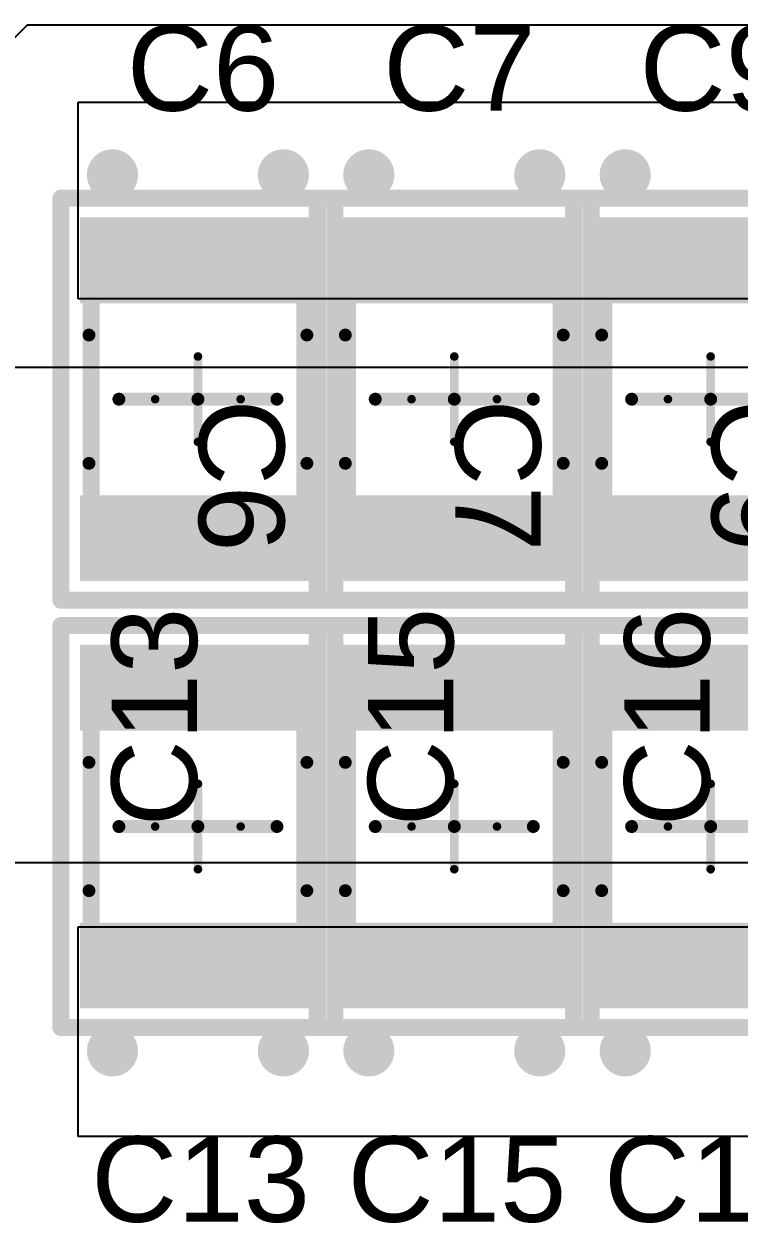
# Model space of a CAD drawing. Header units: inches. Extents: x -1.5 to 75.1, y -0.1 to 70.1.
# Drawn here: x 47.96 to 56.33, y 6.99 to 21.02 of the extents above; entities that cross this region are included whole.
import ezdxf

# ---------------------------------------------------------------- set-up
doc = ezdxf.new("R2010")
doc.units = ezdxf.units.IN
for name, color, linetype in [('Bottom Layer', 5, 'Continuous'), ('Mechanical 13', 56, 'Continuous'), ('Mechanical 15', 56, 'Continuous'), ('Mechanical 16', 56, 'Continuous'), ('Mechanical 5', 56, 'Continuous'), ('Top Layer', 1, 'Continuous'), ('Top Overlay', 2, 'Continuous'), ('Top Paste', 8, 'Continuous'), ('Top Solder', 216, 'Continuous'), ('Via Holes', 16, 'Continuous')]:
    doc.layers.add(name, color=color, linetype=linetype)
doc.styles.add('Arial', font='', dxfattribs={"height": 0.2})
doc.styles.get('Arial').set_extended_font_data('Arial')

# ---------------------------------------------------------------- blocks, each defined once
blk = doc.blocks.new('1210C_177')
at = {"layer": 'Top Layer'}
for points in [[(-2.102, 1.353), (-1.148, 1.353), (-1.148, -1.353), (-2.102, -1.353)], [(1.148, 1.353), (2.102, 1.353), (2.102, -1.353), (1.148, -1.353)]]:
    blk.add_hatch(color=1, dxfattribs=at).paths.add_polyline_path(points)
at = {"layer": 'Top Paste'}
for points in [[(-2.102, 1.353), (-1.148, 1.353), (-1.148, -1.353), (-2.102, -1.353)], [(1.148, 1.353), (2.102, 1.353), (2.102, -1.353), (1.148, -1.353)]]:
    blk.add_hatch(color=8, dxfattribs=at).paths.add_polyline_path(points)
at = {"layer": 'Top Solder'}
for points in [[(-2.127, 1.378), (-1.123, 1.378), (-1.123, -1.378), (-2.127, -1.378)], [(1.123, 1.378), (2.127, 1.378), (2.127, -1.378), (1.123, -1.378)]]:
    blk.add_hatch(color=216, dxfattribs=at).paths.add_polyline_path(points)
at = {"layer": 'Mechanical 13'}
for points in [[(-1.6, 1.25, 0.2, 0.2, 0), (-1.6, -1.25, 0.2, 0.2, 0)], [(-1.6, 1.25, 0.2, 0.2, 0), (1.6, 1.25, 0.2, 0.2, 0)], [(1.6, 1.25, 0.2, 0.2, 0), (1.6, -1.25, 0.2, 0.2, 0)], [(-1.6, -1.25, 0.2, 0.2, 0), (1.6, -1.25, 0.2, 0.2, 0)]]:
    blk.add_lwpolyline(points, format="xyseb", dxfattribs=at)
for points in [[(-1.65, 1.25, 0.1, 0.1, 1), (-1.55, 1.25, 0.1, 0.1, 1)], [(-1.65, 1.25, 0.1, 0.1, 1), (-1.55, 1.25, 0.1, 0.1, 1)], [(1.55, 1.25, 0.1, 0.1, 1), (1.65, 1.25, 0.1, 0.1, 1)], [(1.55, 1.25, 0.1, 0.1, 1), (1.65, 1.25, 0.1, 0.1, 1)], [(-1.65, -1.25, 0.1, 0.1, 1), (-1.55, -1.25, 0.1, 0.1, 1)], [(-1.65, -1.25, 0.1, 0.1, 1), (-1.55, -1.25, 0.1, 0.1, 1)], [(1.55, -1.25, 0.1, 0.1, 1), (1.65, -1.25, 0.1, 0.1, 1)], [(1.55, -1.25, 0.1, 0.1, 1), (1.65, -1.25, 0.1, 0.1, 1)]]:
    blk.add_lwpolyline(points, format="xyseb", close=True, dxfattribs=at)
at = {"layer": 'Mechanical 15'}
for points in [[(-2.352, 1.603, 0.2, 0.2, 0), (-2.352, -1.603, 0.2, 0.2, 0)], [(-2.352, 1.603, 0.2, 0.2, 0), (2.352, 1.603, 0.2, 0.2, 0)], [(2.352, 1.603, 0.2, 0.2, 0), (2.352, -1.603, 0.2, 0.2, 0)], [(-2.352, -1.603, 0.2, 0.2, 0), (2.352, -1.603, 0.2, 0.2, 0)]]:
    blk.add_lwpolyline(points, format="xyseb", dxfattribs=at)
for points in [[(-2.402, 1.603, 0.1, 0.1, 1), (-2.302, 1.603, 0.1, 0.1, 1)], [(-2.402, 1.603, 0.1, 0.1, 1), (-2.302, 1.603, 0.1, 0.1, 1)], [(2.302, 1.603, 0.1, 0.1, 1), (2.402, 1.603, 0.1, 0.1, 1)], [(2.302, 1.603, 0.1, 0.1, 1), (2.402, 1.603, 0.1, 0.1, 1)], [(-2.402, -1.603, 0.1, 0.1, 1), (-2.302, -1.603, 0.1, 0.1, 1)], [(-2.402, -1.603, 0.1, 0.1, 1), (-2.302, -1.603, 0.1, 0.1, 1)], [(2.302, -1.603, 0.1, 0.1, 1), (2.402, -1.603, 0.1, 0.1, 1)], [(2.302, -1.603, 0.1, 0.1, 1), (2.402, -1.603, 0.1, 0.1, 1)]]:
    blk.add_lwpolyline(points, format="xyseb", close=True, dxfattribs=at)
at = {"layer": 'Mechanical 16'}
for points in [[(0, 0.5, 0.1, 0.1, 0), (0, -0.5, 0.1, 0.1, 0)], [(-0.5, 0, 0.1, 0.1, 0), (0.5, 0, 0.1, 0.1, 0)]]:
    blk.add_lwpolyline(points, format="xyseb", dxfattribs=at)
for points in [[(-0.025, 0.5, 0.05, 0.05, 1), (0.025, 0.5, 0.05, 0.05, 1)], [(-0.525, 0, 0.05, 0.05, 1), (-0.475, 0, 0.05, 0.05, 1)], [(0.475, 0, 0.05, 0.05, 1), (0.525, 0, 0.05, 0.05, 1)], [(-0.025, -0.5, 0.05, 0.05, 1), (0.025, -0.5, 0.05, 0.05, 1)]]:
    blk.add_lwpolyline(points, format="xyseb", close=True, dxfattribs=at)
at = {"layer": 'Mechanical 5'}
for points in [[(-2.352, 1.603, 0.2, 0.2, 0), (-2.352, -1.603, 0.2, 0.2, 0)], [(-2.352, 1.603, 0.2, 0.2, 0), (2.352, 1.603, 0.2, 0.2, 0)], [(2.352, 1.603, 0.2, 0.2, 0), (2.352, -1.603, 0.2, 0.2, 0)], [(-2.352, -1.603, 0.2, 0.2, 0), (2.352, -1.603, 0.2, 0.2, 0)]]:
    blk.add_lwpolyline(points, format="xyseb", dxfattribs=at)
for points in [[(-2.402, 1.603, 0.1, 0.1, 1), (-2.302, 1.603, 0.1, 0.1, 1)], [(-2.402, 1.603, 0.1, 0.1, 1), (-2.302, 1.603, 0.1, 0.1, 1)], [(2.302, 1.603, 0.1, 0.1, 1), (2.402, 1.603, 0.1, 0.1, 1)], [(2.302, 1.603, 0.1, 0.1, 1), (2.402, 1.603, 0.1, 0.1, 1)], [(-2.402, -1.603, 0.1, 0.1, 1), (-2.302, -1.603, 0.1, 0.1, 1)], [(-2.402, -1.603, 0.1, 0.1, 1), (-2.302, -1.603, 0.1, 0.1, 1)], [(2.302, -1.603, 0.1, 0.1, 1), (2.402, -1.603, 0.1, 0.1, 1)], [(2.302, -1.603, 0.1, 0.1, 1), (2.402, -1.603, 0.1, 0.1, 1)]]:
    blk.add_lwpolyline(points, format="xyseb", close=True, dxfattribs=at)
at = {"layer": 'Top Overlay'}
for points in [[(-0.75, 1.275, 0.15, 0.15, 0), (0.75, 1.275, 0.15, 0.15, 0)], [(0, 0.925, 0.15, 0.15, 0), (0, 0, 0.15, 0.15, 0)], [(0, 0, 0.15, 0.15, 0), (0, -0.925, 0.15, 0.15, 0)], [(-0.75, -1.275, 0.15, 0.15, 0), (0.75, -1.275, 0.15, 0.15, 0)]]:
    blk.add_lwpolyline(points, format="xyseb", dxfattribs=at)
for points in [[(-0.788, 1.275, 0.075, 0.075, 1), (-0.713, 1.275, 0.075, 0.075, 1)], [(0.713, 1.275, 0.075, 0.075, 1), (0.788, 1.275, 0.075, 0.075, 1)], [(-0.038, 0.925, 0.075, 0.075, 1), (0.038, 0.925, 0.075, 0.075, 1)], [(-0.038, 0, 0.075, 0.075, 1), (0.038, 0, 0.075, 0.075, 1)], [(-0.038, 0, 0.075, 0.075, 1), (0.038, 0, 0.075, 0.075, 1)], [(-0.038, -0.925, 0.075, 0.075, 1), (0.038, -0.925, 0.075, 0.075, 1)], [(-0.788, -1.275, 0.075, 0.075, 1), (-0.713, -1.275, 0.075, 0.075, 1)], [(0.713, -1.275, 0.075, 0.075, 1), (0.788, -1.275, 0.075, 0.075, 1)]]:
    blk.add_lwpolyline(points, format="xyseb", close=True, dxfattribs=at)
at = {"layer": 'Mechanical 5', "style": 'Arial'}
blk.add_text('C16', height=1, dxfattribs=at).set_placement((0, 0.011))
blk = doc.blocks.new('1210C_178')
at = {"layer": 'Top Layer'}
for points in [[(-2.102, 1.353), (-1.148, 1.353), (-1.148, -1.353), (-2.102, -1.353)], [(1.148, 1.353), (2.102, 1.353), (2.102, -1.353), (1.148, -1.353)]]:
    blk.add_hatch(color=1, dxfattribs=at).paths.add_polyline_path(points)
at = {"layer": 'Top Paste'}
for points in [[(-2.102, 1.353), (-1.148, 1.353), (-1.148, -1.353), (-2.102, -1.353)], [(1.148, 1.353), (2.102, 1.353), (2.102, -1.353), (1.148, -1.353)]]:
    blk.add_hatch(color=8, dxfattribs=at).paths.add_polyline_path(points)
at = {"layer": 'Top Solder'}
for points in [[(-2.127, 1.378), (-1.123, 1.378), (-1.123, -1.378), (-2.127, -1.378)], [(1.123, 1.378), (2.127, 1.378), (2.127, -1.378), (1.123, -1.378)]]:
    blk.add_hatch(color=216, dxfattribs=at).paths.add_polyline_path(points)
at = {"layer": 'Mechanical 13'}
for points in [[(-1.6, 1.25, 0.2, 0.2, 0), (-1.6, -1.25, 0.2, 0.2, 0)], [(-1.6, 1.25, 0.2, 0.2, 0), (1.6, 1.25, 0.2, 0.2, 0)], [(1.6, 1.25, 0.2, 0.2, 0), (1.6, -1.25, 0.2, 0.2, 0)], [(-1.6, -1.25, 0.2, 0.2, 0), (1.6, -1.25, 0.2, 0.2, 0)]]:
    blk.add_lwpolyline(points, format="xyseb", dxfattribs=at)
for points in [[(-1.65, 1.25, 0.1, 0.1, 1), (-1.55, 1.25, 0.1, 0.1, 1)], [(-1.65, 1.25, 0.1, 0.1, 1), (-1.55, 1.25, 0.1, 0.1, 1)], [(1.55, 1.25, 0.1, 0.1, 1), (1.65, 1.25, 0.1, 0.1, 1)], [(1.55, 1.25, 0.1, 0.1, 1), (1.65, 1.25, 0.1, 0.1, 1)], [(-1.65, -1.25, 0.1, 0.1, 1), (-1.55, -1.25, 0.1, 0.1, 1)], [(-1.65, -1.25, 0.1, 0.1, 1), (-1.55, -1.25, 0.1, 0.1, 1)], [(1.55, -1.25, 0.1, 0.1, 1), (1.65, -1.25, 0.1, 0.1, 1)], [(1.55, -1.25, 0.1, 0.1, 1), (1.65, -1.25, 0.1, 0.1, 1)]]:
    blk.add_lwpolyline(points, format="xyseb", close=True, dxfattribs=at)
at = {"layer": 'Mechanical 15'}
for points in [[(-2.352, 1.603, 0.2, 0.2, 0), (-2.352, -1.603, 0.2, 0.2, 0)], [(-2.352, 1.603, 0.2, 0.2, 0), (2.352, 1.603, 0.2, 0.2, 0)], [(2.352, 1.603, 0.2, 0.2, 0), (2.352, -1.603, 0.2, 0.2, 0)], [(-2.352, -1.603, 0.2, 0.2, 0), (2.352, -1.603, 0.2, 0.2, 0)]]:
    blk.add_lwpolyline(points, format="xyseb", dxfattribs=at)
for points in [[(-2.402, 1.603, 0.1, 0.1, 1), (-2.302, 1.603, 0.1, 0.1, 1)], [(-2.402, 1.603, 0.1, 0.1, 1), (-2.302, 1.603, 0.1, 0.1, 1)], [(2.302, 1.603, 0.1, 0.1, 1), (2.402, 1.603, 0.1, 0.1, 1)], [(2.302, 1.603, 0.1, 0.1, 1), (2.402, 1.603, 0.1, 0.1, 1)], [(-2.402, -1.603, 0.1, 0.1, 1), (-2.302, -1.603, 0.1, 0.1, 1)], [(-2.402, -1.603, 0.1, 0.1, 1), (-2.302, -1.603, 0.1, 0.1, 1)], [(2.302, -1.603, 0.1, 0.1, 1), (2.402, -1.603, 0.1, 0.1, 1)], [(2.302, -1.603, 0.1, 0.1, 1), (2.402, -1.603, 0.1, 0.1, 1)]]:
    blk.add_lwpolyline(points, format="xyseb", close=True, dxfattribs=at)
at = {"layer": 'Mechanical 16'}
for points in [[(0, 0.5, 0.1, 0.1, 0), (0, -0.5, 0.1, 0.1, 0)], [(-0.5, 0, 0.1, 0.1, 0), (0.5, 0, 0.1, 0.1, 0)]]:
    blk.add_lwpolyline(points, format="xyseb", dxfattribs=at)
for points in [[(-0.025, 0.5, 0.05, 0.05, 1), (0.025, 0.5, 0.05, 0.05, 1)], [(-0.525, 0, 0.05, 0.05, 1), (-0.475, 0, 0.05, 0.05, 1)], [(0.475, 0, 0.05, 0.05, 1), (0.525, 0, 0.05, 0.05, 1)], [(-0.025, -0.5, 0.05, 0.05, 1), (0.025, -0.5, 0.05, 0.05, 1)]]:
    blk.add_lwpolyline(points, format="xyseb", close=True, dxfattribs=at)
at = {"layer": 'Mechanical 5'}
for points in [[(-2.352, 1.603, 0.2, 0.2, 0), (-2.352, -1.603, 0.2, 0.2, 0)], [(-2.352, 1.603, 0.2, 0.2, 0), (2.352, 1.603, 0.2, 0.2, 0)], [(2.352, 1.603, 0.2, 0.2, 0), (2.352, -1.603, 0.2, 0.2, 0)], [(-2.352, -1.603, 0.2, 0.2, 0), (2.352, -1.603, 0.2, 0.2, 0)]]:
    blk.add_lwpolyline(points, format="xyseb", dxfattribs=at)
for points in [[(-2.402, 1.603, 0.1, 0.1, 1), (-2.302, 1.603, 0.1, 0.1, 1)], [(-2.402, 1.603, 0.1, 0.1, 1), (-2.302, 1.603, 0.1, 0.1, 1)], [(2.302, 1.603, 0.1, 0.1, 1), (2.402, 1.603, 0.1, 0.1, 1)], [(2.302, 1.603, 0.1, 0.1, 1), (2.402, 1.603, 0.1, 0.1, 1)], [(-2.402, -1.603, 0.1, 0.1, 1), (-2.302, -1.603, 0.1, 0.1, 1)], [(-2.402, -1.603, 0.1, 0.1, 1), (-2.302, -1.603, 0.1, 0.1, 1)], [(2.302, -1.603, 0.1, 0.1, 1), (2.402, -1.603, 0.1, 0.1, 1)], [(2.302, -1.603, 0.1, 0.1, 1), (2.402, -1.603, 0.1, 0.1, 1)]]:
    blk.add_lwpolyline(points, format="xyseb", close=True, dxfattribs=at)
at = {"layer": 'Top Overlay'}
for points in [[(-0.75, 1.275, 0.15, 0.15, 0), (0.75, 1.275, 0.15, 0.15, 0)], [(0, 0.925, 0.15, 0.15, 0), (0, 0, 0.15, 0.15, 0)], [(0, 0, 0.15, 0.15, 0), (0, -0.925, 0.15, 0.15, 0)], [(-0.75, -1.275, 0.15, 0.15, 0), (0.75, -1.275, 0.15, 0.15, 0)]]:
    blk.add_lwpolyline(points, format="xyseb", dxfattribs=at)
for points in [[(-0.788, 1.275, 0.075, 0.075, 1), (-0.713, 1.275, 0.075, 0.075, 1)], [(0.713, 1.275, 0.075, 0.075, 1), (0.788, 1.275, 0.075, 0.075, 1)], [(-0.038, 0.925, 0.075, 0.075, 1), (0.038, 0.925, 0.075, 0.075, 1)], [(-0.038, 0, 0.075, 0.075, 1), (0.038, 0, 0.075, 0.075, 1)], [(-0.038, 0, 0.075, 0.075, 1), (0.038, 0, 0.075, 0.075, 1)], [(-0.038, -0.925, 0.075, 0.075, 1), (0.038, -0.925, 0.075, 0.075, 1)], [(-0.788, -1.275, 0.075, 0.075, 1), (-0.713, -1.275, 0.075, 0.075, 1)], [(0.713, -1.275, 0.075, 0.075, 1), (0.788, -1.275, 0.075, 0.075, 1)]]:
    blk.add_lwpolyline(points, format="xyseb", close=True, dxfattribs=at)
at = {"layer": 'Mechanical 5', "style": 'Arial'}
blk.add_text('C15', height=1, dxfattribs=at).set_placement((0, 0.011))
blk = doc.blocks.new('1210C_180')
at = {"layer": 'Top Layer'}
for points in [[(-2.102, 1.353), (-1.148, 1.353), (-1.148, -1.353), (-2.102, -1.353)], [(1.148, 1.353), (2.102, 1.353), (2.102, -1.353), (1.148, -1.353)]]:
    blk.add_hatch(color=1, dxfattribs=at).paths.add_polyline_path(points)
at = {"layer": 'Top Paste'}
for points in [[(-2.102, 1.353), (-1.148, 1.353), (-1.148, -1.353), (-2.102, -1.353)], [(1.148, 1.353), (2.102, 1.353), (2.102, -1.353), (1.148, -1.353)]]:
    blk.add_hatch(color=8, dxfattribs=at).paths.add_polyline_path(points)
at = {"layer": 'Top Solder'}
for points in [[(-2.127, 1.378), (-1.123, 1.378), (-1.123, -1.378), (-2.127, -1.378)], [(1.123, 1.378), (2.127, 1.378), (2.127, -1.378), (1.123, -1.378)]]:
    blk.add_hatch(color=216, dxfattribs=at).paths.add_polyline_path(points)
at = {"layer": 'Mechanical 13'}
for points in [[(-1.6, 1.25, 0.2, 0.2, 0), (-1.6, -1.25, 0.2, 0.2, 0)], [(-1.6, 1.25, 0.2, 0.2, 0), (1.6, 1.25, 0.2, 0.2, 0)], [(1.6, 1.25, 0.2, 0.2, 0), (1.6, -1.25, 0.2, 0.2, 0)], [(-1.6, -1.25, 0.2, 0.2, 0), (1.6, -1.25, 0.2, 0.2, 0)]]:
    blk.add_lwpolyline(points, format="xyseb", dxfattribs=at)
for points in [[(-1.65, 1.25, 0.1, 0.1, 1), (-1.55, 1.25, 0.1, 0.1, 1)], [(-1.65, 1.25, 0.1, 0.1, 1), (-1.55, 1.25, 0.1, 0.1, 1)], [(1.55, 1.25, 0.1, 0.1, 1), (1.65, 1.25, 0.1, 0.1, 1)], [(1.55, 1.25, 0.1, 0.1, 1), (1.65, 1.25, 0.1, 0.1, 1)], [(-1.65, -1.25, 0.1, 0.1, 1), (-1.55, -1.25, 0.1, 0.1, 1)], [(-1.65, -1.25, 0.1, 0.1, 1), (-1.55, -1.25, 0.1, 0.1, 1)], [(1.55, -1.25, 0.1, 0.1, 1), (1.65, -1.25, 0.1, 0.1, 1)], [(1.55, -1.25, 0.1, 0.1, 1), (1.65, -1.25, 0.1, 0.1, 1)]]:
    blk.add_lwpolyline(points, format="xyseb", close=True, dxfattribs=at)
at = {"layer": 'Mechanical 15'}
for points in [[(-2.352, 1.603, 0.2, 0.2, 0), (-2.352, -1.603, 0.2, 0.2, 0)], [(-2.352, 1.603, 0.2, 0.2, 0), (2.352, 1.603, 0.2, 0.2, 0)], [(2.352, 1.603, 0.2, 0.2, 0), (2.352, -1.603, 0.2, 0.2, 0)], [(-2.352, -1.603, 0.2, 0.2, 0), (2.352, -1.603, 0.2, 0.2, 0)]]:
    blk.add_lwpolyline(points, format="xyseb", dxfattribs=at)
for points in [[(-2.402, 1.603, 0.1, 0.1, 1), (-2.302, 1.603, 0.1, 0.1, 1)], [(-2.402, 1.603, 0.1, 0.1, 1), (-2.302, 1.603, 0.1, 0.1, 1)], [(2.302, 1.603, 0.1, 0.1, 1), (2.402, 1.603, 0.1, 0.1, 1)], [(2.302, 1.603, 0.1, 0.1, 1), (2.402, 1.603, 0.1, 0.1, 1)], [(-2.402, -1.603, 0.1, 0.1, 1), (-2.302, -1.603, 0.1, 0.1, 1)], [(-2.402, -1.603, 0.1, 0.1, 1), (-2.302, -1.603, 0.1, 0.1, 1)], [(2.302, -1.603, 0.1, 0.1, 1), (2.402, -1.603, 0.1, 0.1, 1)], [(2.302, -1.603, 0.1, 0.1, 1), (2.402, -1.603, 0.1, 0.1, 1)]]:
    blk.add_lwpolyline(points, format="xyseb", close=True, dxfattribs=at)
at = {"layer": 'Mechanical 16'}
for points in [[(0, 0.5, 0.1, 0.1, 0), (0, -0.5, 0.1, 0.1, 0)], [(-0.5, 0, 0.1, 0.1, 0), (0.5, 0, 0.1, 0.1, 0)]]:
    blk.add_lwpolyline(points, format="xyseb", dxfattribs=at)
for points in [[(-0.025, 0.5, 0.05, 0.05, 1), (0.025, 0.5, 0.05, 0.05, 1)], [(-0.525, 0, 0.05, 0.05, 1), (-0.475, 0, 0.05, 0.05, 1)], [(0.475, 0, 0.05, 0.05, 1), (0.525, 0, 0.05, 0.05, 1)], [(-0.025, -0.5, 0.05, 0.05, 1), (0.025, -0.5, 0.05, 0.05, 1)]]:
    blk.add_lwpolyline(points, format="xyseb", close=True, dxfattribs=at)
at = {"layer": 'Mechanical 5'}
for points in [[(-2.352, 1.603, 0.2, 0.2, 0), (-2.352, -1.603, 0.2, 0.2, 0)], [(-2.352, 1.603, 0.2, 0.2, 0), (2.352, 1.603, 0.2, 0.2, 0)], [(2.352, 1.603, 0.2, 0.2, 0), (2.352, -1.603, 0.2, 0.2, 0)], [(-2.352, -1.603, 0.2, 0.2, 0), (2.352, -1.603, 0.2, 0.2, 0)]]:
    blk.add_lwpolyline(points, format="xyseb", dxfattribs=at)
for points in [[(-2.402, 1.603, 0.1, 0.1, 1), (-2.302, 1.603, 0.1, 0.1, 1)], [(-2.402, 1.603, 0.1, 0.1, 1), (-2.302, 1.603, 0.1, 0.1, 1)], [(2.302, 1.603, 0.1, 0.1, 1), (2.402, 1.603, 0.1, 0.1, 1)], [(2.302, 1.603, 0.1, 0.1, 1), (2.402, 1.603, 0.1, 0.1, 1)], [(-2.402, -1.603, 0.1, 0.1, 1), (-2.302, -1.603, 0.1, 0.1, 1)], [(-2.402, -1.603, 0.1, 0.1, 1), (-2.302, -1.603, 0.1, 0.1, 1)], [(2.302, -1.603, 0.1, 0.1, 1), (2.402, -1.603, 0.1, 0.1, 1)], [(2.302, -1.603, 0.1, 0.1, 1), (2.402, -1.603, 0.1, 0.1, 1)]]:
    blk.add_lwpolyline(points, format="xyseb", close=True, dxfattribs=at)
at = {"layer": 'Top Overlay'}
for points in [[(-0.75, 1.275, 0.15, 0.15, 0), (0.75, 1.275, 0.15, 0.15, 0)], [(0, 0.925, 0.15, 0.15, 0), (0, 0, 0.15, 0.15, 0)], [(0, 0, 0.15, 0.15, 0), (0, -0.925, 0.15, 0.15, 0)], [(-0.75, -1.275, 0.15, 0.15, 0), (0.75, -1.275, 0.15, 0.15, 0)]]:
    blk.add_lwpolyline(points, format="xyseb", dxfattribs=at)
for points in [[(-0.788, 1.275, 0.075, 0.075, 1), (-0.713, 1.275, 0.075, 0.075, 1)], [(0.713, 1.275, 0.075, 0.075, 1), (0.788, 1.275, 0.075, 0.075, 1)], [(-0.038, 0.925, 0.075, 0.075, 1), (0.038, 0.925, 0.075, 0.075, 1)], [(-0.038, 0, 0.075, 0.075, 1), (0.038, 0, 0.075, 0.075, 1)], [(-0.038, 0, 0.075, 0.075, 1), (0.038, 0, 0.075, 0.075, 1)], [(-0.038, -0.925, 0.075, 0.075, 1), (0.038, -0.925, 0.075, 0.075, 1)], [(-0.788, -1.275, 0.075, 0.075, 1), (-0.713, -1.275, 0.075, 0.075, 1)], [(0.713, -1.275, 0.075, 0.075, 1), (0.788, -1.275, 0.075, 0.075, 1)]]:
    blk.add_lwpolyline(points, format="xyseb", close=True, dxfattribs=at)
at = {"layer": 'Mechanical 5', "style": 'Arial'}
blk.add_text('C13', height=1, dxfattribs=at).set_placement((0, 0.011))
blk = doc.blocks.new('1210C_184')
at = {"layer": 'Top Layer'}
for points in [[(-2.102, 1.353), (-1.148, 1.353), (-1.148, -1.353), (-2.102, -1.353)], [(1.148, 1.353), (2.102, 1.353), (2.102, -1.353), (1.148, -1.353)]]:
    blk.add_hatch(color=1, dxfattribs=at).paths.add_polyline_path(points)
at = {"layer": 'Top Paste'}
for points in [[(-2.102, 1.353), (-1.148, 1.353), (-1.148, -1.353), (-2.102, -1.353)], [(1.148, 1.353), (2.102, 1.353), (2.102, -1.353), (1.148, -1.353)]]:
    blk.add_hatch(color=8, dxfattribs=at).paths.add_polyline_path(points)
at = {"layer": 'Top Solder'}
for points in [[(-2.127, 1.378), (-1.123, 1.378), (-1.123, -1.378), (-2.127, -1.378)], [(1.123, 1.378), (2.127, 1.378), (2.127, -1.378), (1.123, -1.378)]]:
    blk.add_hatch(color=216, dxfattribs=at).paths.add_polyline_path(points)
at = {"layer": 'Mechanical 13'}
for points in [[(-1.6, -1.25, 0.2, 0.2, 0), (-1.6, 1.25, 0.2, 0.2, 0)], [(1.6, 1.25, 0.2, 0.2, 0), (-1.6, 1.25, 0.2, 0.2, 0)], [(1.6, -1.25, 0.2, 0.2, 0), (1.6, 1.25, 0.2, 0.2, 0)], [(1.6, -1.25, 0.2, 0.2, 0), (-1.6, -1.25, 0.2, 0.2, 0)]]:
    blk.add_lwpolyline(points, format="xyseb", dxfattribs=at)
for points in [[(-1.65, 1.25, 0.1, 0.1, 1), (-1.55, 1.25, 0.1, 0.1, 1)], [(-1.65, 1.25, 0.1, 0.1, 1), (-1.55, 1.25, 0.1, 0.1, 1)], [(1.55, 1.25, 0.1, 0.1, 1), (1.65, 1.25, 0.1, 0.1, 1)], [(1.55, 1.25, 0.1, 0.1, 1), (1.65, 1.25, 0.1, 0.1, 1)], [(-1.65, -1.25, 0.1, 0.1, 1), (-1.55, -1.25, 0.1, 0.1, 1)], [(-1.65, -1.25, 0.1, 0.1, 1), (-1.55, -1.25, 0.1, 0.1, 1)], [(1.55, -1.25, 0.1, 0.1, 1), (1.65, -1.25, 0.1, 0.1, 1)], [(1.55, -1.25, 0.1, 0.1, 1), (1.65, -1.25, 0.1, 0.1, 1)]]:
    blk.add_lwpolyline(points, format="xyseb", close=True, dxfattribs=at)
at = {"layer": 'Mechanical 15'}
for points in [[(-2.352, -1.603, 0.2, 0.2, 0), (-2.352, 1.603, 0.2, 0.2, 0)], [(2.352, 1.603, 0.2, 0.2, 0), (-2.352, 1.603, 0.2, 0.2, 0)], [(2.352, -1.603, 0.2, 0.2, 0), (2.352, 1.603, 0.2, 0.2, 0)], [(2.352, -1.603, 0.2, 0.2, 0), (-2.352, -1.603, 0.2, 0.2, 0)]]:
    blk.add_lwpolyline(points, format="xyseb", dxfattribs=at)
for points in [[(-2.402, 1.603, 0.1, 0.1, 1), (-2.302, 1.603, 0.1, 0.1, 1)], [(-2.402, 1.603, 0.1, 0.1, 1), (-2.302, 1.603, 0.1, 0.1, 1)], [(2.302, 1.603, 0.1, 0.1, 1), (2.402, 1.603, 0.1, 0.1, 1)], [(2.302, 1.603, 0.1, 0.1, 1), (2.402, 1.603, 0.1, 0.1, 1)], [(-2.402, -1.603, 0.1, 0.1, 1), (-2.302, -1.603, 0.1, 0.1, 1)], [(-2.402, -1.603, 0.1, 0.1, 1), (-2.302, -1.603, 0.1, 0.1, 1)], [(2.302, -1.603, 0.1, 0.1, 1), (2.402, -1.603, 0.1, 0.1, 1)], [(2.302, -1.603, 0.1, 0.1, 1), (2.402, -1.603, 0.1, 0.1, 1)]]:
    blk.add_lwpolyline(points, format="xyseb", close=True, dxfattribs=at)
at = {"layer": 'Mechanical 16'}
for points in [[(0, -0.5, 0.1, 0.1, 0), (0, 0.5, 0.1, 0.1, 0)], [(0.5, 0, 0.1, 0.1, 0), (-0.5, 0, 0.1, 0.1, 0)]]:
    blk.add_lwpolyline(points, format="xyseb", dxfattribs=at)
for points in [[(-0.025, 0.5, 0.05, 0.05, 1), (0.025, 0.5, 0.05, 0.05, 1)], [(-0.525, 0, 0.05, 0.05, 1), (-0.475, 0, 0.05, 0.05, 1)], [(0.475, 0, 0.05, 0.05, 1), (0.525, 0, 0.05, 0.05, 1)], [(-0.025, -0.5, 0.05, 0.05, 1), (0.025, -0.5, 0.05, 0.05, 1)]]:
    blk.add_lwpolyline(points, format="xyseb", close=True, dxfattribs=at)
at = {"layer": 'Mechanical 5'}
for points in [[(-2.352, -1.603, 0.2, 0.2, 0), (-2.352, 1.603, 0.2, 0.2, 0)], [(2.352, 1.603, 0.2, 0.2, 0), (-2.352, 1.603, 0.2, 0.2, 0)], [(2.352, -1.603, 0.2, 0.2, 0), (2.352, 1.603, 0.2, 0.2, 0)], [(2.352, -1.603, 0.2, 0.2, 0), (-2.352, -1.603, 0.2, 0.2, 0)]]:
    blk.add_lwpolyline(points, format="xyseb", dxfattribs=at)
for points in [[(-2.402, 1.603, 0.1, 0.1, 1), (-2.302, 1.603, 0.1, 0.1, 1)], [(-2.402, 1.603, 0.1, 0.1, 1), (-2.302, 1.603, 0.1, 0.1, 1)], [(2.302, 1.603, 0.1, 0.1, 1), (2.402, 1.603, 0.1, 0.1, 1)], [(2.302, 1.603, 0.1, 0.1, 1), (2.402, 1.603, 0.1, 0.1, 1)], [(-2.402, -1.603, 0.1, 0.1, 1), (-2.302, -1.603, 0.1, 0.1, 1)], [(-2.402, -1.603, 0.1, 0.1, 1), (-2.302, -1.603, 0.1, 0.1, 1)], [(2.302, -1.603, 0.1, 0.1, 1), (2.402, -1.603, 0.1, 0.1, 1)], [(2.302, -1.603, 0.1, 0.1, 1), (2.402, -1.603, 0.1, 0.1, 1)]]:
    blk.add_lwpolyline(points, format="xyseb", close=True, dxfattribs=at)
at = {"layer": 'Top Overlay'}
for points in [[(0.75, 1.275, 0.15, 0.15, 0), (-0.75, 1.275, 0.15, 0.15, 0)], [(0, 0, 0.15, 0.15, 0), (0, 0.925, 0.15, 0.15, 0)], [(0, -0.925, 0.15, 0.15, 0), (0, 0, 0.15, 0.15, 0)], [(0.75, -1.275, 0.15, 0.15, 0), (-0.75, -1.275, 0.15, 0.15, 0)]]:
    blk.add_lwpolyline(points, format="xyseb", dxfattribs=at)
for points in [[(-0.788, 1.275, 0.075, 0.075, 1), (-0.713, 1.275, 0.075, 0.075, 1)], [(0.713, 1.275, 0.075, 0.075, 1), (0.788, 1.275, 0.075, 0.075, 1)], [(-0.038, 0.925, 0.075, 0.075, 1), (0.038, 0.925, 0.075, 0.075, 1)], [(-0.038, 0, 0.075, 0.075, 1), (0.038, 0, 0.075, 0.075, 1)], [(-0.038, 0, 0.075, 0.075, 1), (0.038, 0, 0.075, 0.075, 1)], [(-0.038, -0.925, 0.075, 0.075, 1), (0.038, -0.925, 0.075, 0.075, 1)], [(-0.788, -1.275, 0.075, 0.075, 1), (-0.713, -1.275, 0.075, 0.075, 1)], [(0.713, -1.275, 0.075, 0.075, 1), (0.788, -1.275, 0.075, 0.075, 1)]]:
    blk.add_lwpolyline(points, format="xyseb", close=True, dxfattribs=at)
at = {"layer": 'Mechanical 5', "style": 'Arial'}
blk.add_text('C9', height=1, dxfattribs=at).set_placement((0, 0.011))
blk = doc.blocks.new('1210C_186')
at = {"layer": 'Top Layer'}
for points in [[(-2.102, 1.353), (-1.148, 1.353), (-1.148, -1.353), (-2.102, -1.353)], [(1.148, 1.353), (2.102, 1.353), (2.102, -1.353), (1.148, -1.353)]]:
    blk.add_hatch(color=1, dxfattribs=at).paths.add_polyline_path(points)
at = {"layer": 'Top Paste'}
for points in [[(-2.102, 1.353), (-1.148, 1.353), (-1.148, -1.353), (-2.102, -1.353)], [(1.148, 1.353), (2.102, 1.353), (2.102, -1.353), (1.148, -1.353)]]:
    blk.add_hatch(color=8, dxfattribs=at).paths.add_polyline_path(points)
at = {"layer": 'Top Solder'}
for points in [[(-2.127, 1.378), (-1.123, 1.378), (-1.123, -1.378), (-2.127, -1.378)], [(1.123, 1.378), (2.127, 1.378), (2.127, -1.378), (1.123, -1.378)]]:
    blk.add_hatch(color=216, dxfattribs=at).paths.add_polyline_path(points)
at = {"layer": 'Mechanical 13'}
for points in [[(-1.6, -1.25, 0.2, 0.2, 0), (-1.6, 1.25, 0.2, 0.2, 0)], [(1.6, 1.25, 0.2, 0.2, 0), (-1.6, 1.25, 0.2, 0.2, 0)], [(1.6, -1.25, 0.2, 0.2, 0), (1.6, 1.25, 0.2, 0.2, 0)], [(1.6, -1.25, 0.2, 0.2, 0), (-1.6, -1.25, 0.2, 0.2, 0)]]:
    blk.add_lwpolyline(points, format="xyseb", dxfattribs=at)
for points in [[(-1.65, 1.25, 0.1, 0.1, 1), (-1.55, 1.25, 0.1, 0.1, 1)], [(-1.65, 1.25, 0.1, 0.1, 1), (-1.55, 1.25, 0.1, 0.1, 1)], [(1.55, 1.25, 0.1, 0.1, 1), (1.65, 1.25, 0.1, 0.1, 1)], [(1.55, 1.25, 0.1, 0.1, 1), (1.65, 1.25, 0.1, 0.1, 1)], [(-1.65, -1.25, 0.1, 0.1, 1), (-1.55, -1.25, 0.1, 0.1, 1)], [(-1.65, -1.25, 0.1, 0.1, 1), (-1.55, -1.25, 0.1, 0.1, 1)], [(1.55, -1.25, 0.1, 0.1, 1), (1.65, -1.25, 0.1, 0.1, 1)], [(1.55, -1.25, 0.1, 0.1, 1), (1.65, -1.25, 0.1, 0.1, 1)]]:
    blk.add_lwpolyline(points, format="xyseb", close=True, dxfattribs=at)
at = {"layer": 'Mechanical 15'}
for points in [[(-2.352, -1.603, 0.2, 0.2, 0), (-2.352, 1.603, 0.2, 0.2, 0)], [(2.352, 1.603, 0.2, 0.2, 0), (-2.352, 1.603, 0.2, 0.2, 0)], [(2.352, -1.603, 0.2, 0.2, 0), (2.352, 1.603, 0.2, 0.2, 0)], [(2.352, -1.603, 0.2, 0.2, 0), (-2.352, -1.603, 0.2, 0.2, 0)]]:
    blk.add_lwpolyline(points, format="xyseb", dxfattribs=at)
for points in [[(-2.402, 1.603, 0.1, 0.1, 1), (-2.302, 1.603, 0.1, 0.1, 1)], [(-2.402, 1.603, 0.1, 0.1, 1), (-2.302, 1.603, 0.1, 0.1, 1)], [(2.302, 1.603, 0.1, 0.1, 1), (2.402, 1.603, 0.1, 0.1, 1)], [(2.302, 1.603, 0.1, 0.1, 1), (2.402, 1.603, 0.1, 0.1, 1)], [(-2.402, -1.603, 0.1, 0.1, 1), (-2.302, -1.603, 0.1, 0.1, 1)], [(-2.402, -1.603, 0.1, 0.1, 1), (-2.302, -1.603, 0.1, 0.1, 1)], [(2.302, -1.603, 0.1, 0.1, 1), (2.402, -1.603, 0.1, 0.1, 1)], [(2.302, -1.603, 0.1, 0.1, 1), (2.402, -1.603, 0.1, 0.1, 1)]]:
    blk.add_lwpolyline(points, format="xyseb", close=True, dxfattribs=at)
at = {"layer": 'Mechanical 16'}
for points in [[(0, -0.5, 0.1, 0.1, 0), (0, 0.5, 0.1, 0.1, 0)], [(0.5, 0, 0.1, 0.1, 0), (-0.5, 0, 0.1, 0.1, 0)]]:
    blk.add_lwpolyline(points, format="xyseb", dxfattribs=at)
for points in [[(-0.025, 0.5, 0.05, 0.05, 1), (0.025, 0.5, 0.05, 0.05, 1)], [(-0.525, 0, 0.05, 0.05, 1), (-0.475, 0, 0.05, 0.05, 1)], [(0.475, 0, 0.05, 0.05, 1), (0.525, 0, 0.05, 0.05, 1)], [(-0.025, -0.5, 0.05, 0.05, 1), (0.025, -0.5, 0.05, 0.05, 1)]]:
    blk.add_lwpolyline(points, format="xyseb", close=True, dxfattribs=at)
at = {"layer": 'Mechanical 5'}
for points in [[(-2.352, -1.603, 0.2, 0.2, 0), (-2.352, 1.603, 0.2, 0.2, 0)], [(2.352, 1.603, 0.2, 0.2, 0), (-2.352, 1.603, 0.2, 0.2, 0)], [(2.352, -1.603, 0.2, 0.2, 0), (2.352, 1.603, 0.2, 0.2, 0)], [(2.352, -1.603, 0.2, 0.2, 0), (-2.352, -1.603, 0.2, 0.2, 0)]]:
    blk.add_lwpolyline(points, format="xyseb", dxfattribs=at)
for points in [[(-2.402, 1.603, 0.1, 0.1, 1), (-2.302, 1.603, 0.1, 0.1, 1)], [(-2.402, 1.603, 0.1, 0.1, 1), (-2.302, 1.603, 0.1, 0.1, 1)], [(2.302, 1.603, 0.1, 0.1, 1), (2.402, 1.603, 0.1, 0.1, 1)], [(2.302, 1.603, 0.1, 0.1, 1), (2.402, 1.603, 0.1, 0.1, 1)], [(-2.402, -1.603, 0.1, 0.1, 1), (-2.302, -1.603, 0.1, 0.1, 1)], [(-2.402, -1.603, 0.1, 0.1, 1), (-2.302, -1.603, 0.1, 0.1, 1)], [(2.302, -1.603, 0.1, 0.1, 1), (2.402, -1.603, 0.1, 0.1, 1)], [(2.302, -1.603, 0.1, 0.1, 1), (2.402, -1.603, 0.1, 0.1, 1)]]:
    blk.add_lwpolyline(points, format="xyseb", close=True, dxfattribs=at)
at = {"layer": 'Top Overlay'}
for points in [[(0.75, 1.275, 0.15, 0.15, 0), (-0.75, 1.275, 0.15, 0.15, 0)], [(0, 0, 0.15, 0.15, 0), (0, 0.925, 0.15, 0.15, 0)], [(0, -0.925, 0.15, 0.15, 0), (0, 0, 0.15, 0.15, 0)], [(0.75, -1.275, 0.15, 0.15, 0), (-0.75, -1.275, 0.15, 0.15, 0)]]:
    blk.add_lwpolyline(points, format="xyseb", dxfattribs=at)
for points in [[(-0.788, 1.275, 0.075, 0.075, 1), (-0.713, 1.275, 0.075, 0.075, 1)], [(0.713, 1.275, 0.075, 0.075, 1), (0.788, 1.275, 0.075, 0.075, 1)], [(-0.038, 0.925, 0.075, 0.075, 1), (0.038, 0.925, 0.075, 0.075, 1)], [(-0.038, 0, 0.075, 0.075, 1), (0.038, 0, 0.075, 0.075, 1)], [(-0.038, 0, 0.075, 0.075, 1), (0.038, 0, 0.075, 0.075, 1)], [(-0.038, -0.925, 0.075, 0.075, 1), (0.038, -0.925, 0.075, 0.075, 1)], [(-0.788, -1.275, 0.075, 0.075, 1), (-0.713, -1.275, 0.075, 0.075, 1)], [(0.713, -1.275, 0.075, 0.075, 1), (0.788, -1.275, 0.075, 0.075, 1)]]:
    blk.add_lwpolyline(points, format="xyseb", close=True, dxfattribs=at)
at = {"layer": 'Mechanical 5', "style": 'Arial'}
blk.add_text('C7', height=1, dxfattribs=at).set_placement((0, 0.011))
blk = doc.blocks.new('1210C_187')
at = {"layer": 'Top Layer'}
for points in [[(-2.102, 1.353), (-1.148, 1.353), (-1.148, -1.353), (-2.102, -1.353)], [(1.148, 1.353), (2.102, 1.353), (2.102, -1.353), (1.148, -1.353)]]:
    blk.add_hatch(color=1, dxfattribs=at).paths.add_polyline_path(points)
at = {"layer": 'Top Paste'}
for points in [[(-2.102, 1.353), (-1.148, 1.353), (-1.148, -1.353), (-2.102, -1.353)], [(1.148, 1.353), (2.102, 1.353), (2.102, -1.353), (1.148, -1.353)]]:
    blk.add_hatch(color=8, dxfattribs=at).paths.add_polyline_path(points)
at = {"layer": 'Top Solder'}
for points in [[(-2.127, 1.378), (-1.123, 1.378), (-1.123, -1.378), (-2.127, -1.378)], [(1.123, 1.378), (2.127, 1.378), (2.127, -1.378), (1.123, -1.378)]]:
    blk.add_hatch(color=216, dxfattribs=at).paths.add_polyline_path(points)
at = {"layer": 'Mechanical 13'}
for points in [[(-1.6, -1.25, 0.2, 0.2, 0), (-1.6, 1.25, 0.2, 0.2, 0)], [(1.6, 1.25, 0.2, 0.2, 0), (-1.6, 1.25, 0.2, 0.2, 0)], [(1.6, -1.25, 0.2, 0.2, 0), (1.6, 1.25, 0.2, 0.2, 0)], [(1.6, -1.25, 0.2, 0.2, 0), (-1.6, -1.25, 0.2, 0.2, 0)]]:
    blk.add_lwpolyline(points, format="xyseb", dxfattribs=at)
for points in [[(-1.65, 1.25, 0.1, 0.1, 1), (-1.55, 1.25, 0.1, 0.1, 1)], [(-1.65, 1.25, 0.1, 0.1, 1), (-1.55, 1.25, 0.1, 0.1, 1)], [(1.55, 1.25, 0.1, 0.1, 1), (1.65, 1.25, 0.1, 0.1, 1)], [(1.55, 1.25, 0.1, 0.1, 1), (1.65, 1.25, 0.1, 0.1, 1)], [(-1.65, -1.25, 0.1, 0.1, 1), (-1.55, -1.25, 0.1, 0.1, 1)], [(-1.65, -1.25, 0.1, 0.1, 1), (-1.55, -1.25, 0.1, 0.1, 1)], [(1.55, -1.25, 0.1, 0.1, 1), (1.65, -1.25, 0.1, 0.1, 1)], [(1.55, -1.25, 0.1, 0.1, 1), (1.65, -1.25, 0.1, 0.1, 1)]]:
    blk.add_lwpolyline(points, format="xyseb", close=True, dxfattribs=at)
at = {"layer": 'Mechanical 15'}
for points in [[(-2.352, -1.603, 0.2, 0.2, 0), (-2.352, 1.603, 0.2, 0.2, 0)], [(2.352, 1.603, 0.2, 0.2, 0), (-2.352, 1.603, 0.2, 0.2, 0)], [(2.352, -1.603, 0.2, 0.2, 0), (2.352, 1.603, 0.2, 0.2, 0)], [(2.352, -1.603, 0.2, 0.2, 0), (-2.352, -1.603, 0.2, 0.2, 0)]]:
    blk.add_lwpolyline(points, format="xyseb", dxfattribs=at)
for points in [[(-2.402, 1.603, 0.1, 0.1, 1), (-2.302, 1.603, 0.1, 0.1, 1)], [(-2.402, 1.603, 0.1, 0.1, 1), (-2.302, 1.603, 0.1, 0.1, 1)], [(2.302, 1.603, 0.1, 0.1, 1), (2.402, 1.603, 0.1, 0.1, 1)], [(2.302, 1.603, 0.1, 0.1, 1), (2.402, 1.603, 0.1, 0.1, 1)], [(-2.402, -1.603, 0.1, 0.1, 1), (-2.302, -1.603, 0.1, 0.1, 1)], [(-2.402, -1.603, 0.1, 0.1, 1), (-2.302, -1.603, 0.1, 0.1, 1)], [(2.302, -1.603, 0.1, 0.1, 1), (2.402, -1.603, 0.1, 0.1, 1)], [(2.302, -1.603, 0.1, 0.1, 1), (2.402, -1.603, 0.1, 0.1, 1)]]:
    blk.add_lwpolyline(points, format="xyseb", close=True, dxfattribs=at)
at = {"layer": 'Mechanical 16'}
for points in [[(0, -0.5, 0.1, 0.1, 0), (0, 0.5, 0.1, 0.1, 0)], [(0.5, 0, 0.1, 0.1, 0), (-0.5, 0, 0.1, 0.1, 0)]]:
    blk.add_lwpolyline(points, format="xyseb", dxfattribs=at)
for points in [[(-0.025, 0.5, 0.05, 0.05, 1), (0.025, 0.5, 0.05, 0.05, 1)], [(-0.525, 0, 0.05, 0.05, 1), (-0.475, 0, 0.05, 0.05, 1)], [(0.475, 0, 0.05, 0.05, 1), (0.525, 0, 0.05, 0.05, 1)], [(-0.025, -0.5, 0.05, 0.05, 1), (0.025, -0.5, 0.05, 0.05, 1)]]:
    blk.add_lwpolyline(points, format="xyseb", close=True, dxfattribs=at)
at = {"layer": 'Mechanical 5'}
for points in [[(-2.352, -1.603, 0.2, 0.2, 0), (-2.352, 1.603, 0.2, 0.2, 0)], [(2.352, 1.603, 0.2, 0.2, 0), (-2.352, 1.603, 0.2, 0.2, 0)], [(2.352, -1.603, 0.2, 0.2, 0), (2.352, 1.603, 0.2, 0.2, 0)], [(2.352, -1.603, 0.2, 0.2, 0), (-2.352, -1.603, 0.2, 0.2, 0)]]:
    blk.add_lwpolyline(points, format="xyseb", dxfattribs=at)
for points in [[(-2.402, 1.603, 0.1, 0.1, 1), (-2.302, 1.603, 0.1, 0.1, 1)], [(-2.402, 1.603, 0.1, 0.1, 1), (-2.302, 1.603, 0.1, 0.1, 1)], [(2.302, 1.603, 0.1, 0.1, 1), (2.402, 1.603, 0.1, 0.1, 1)], [(2.302, 1.603, 0.1, 0.1, 1), (2.402, 1.603, 0.1, 0.1, 1)], [(-2.402, -1.603, 0.1, 0.1, 1), (-2.302, -1.603, 0.1, 0.1, 1)], [(-2.402, -1.603, 0.1, 0.1, 1), (-2.302, -1.603, 0.1, 0.1, 1)], [(2.302, -1.603, 0.1, 0.1, 1), (2.402, -1.603, 0.1, 0.1, 1)], [(2.302, -1.603, 0.1, 0.1, 1), (2.402, -1.603, 0.1, 0.1, 1)]]:
    blk.add_lwpolyline(points, format="xyseb", close=True, dxfattribs=at)
at = {"layer": 'Top Overlay'}
for points in [[(0.75, 1.275, 0.15, 0.15, 0), (-0.75, 1.275, 0.15, 0.15, 0)], [(0, 0, 0.15, 0.15, 0), (0, 0.925, 0.15, 0.15, 0)], [(0, -0.925, 0.15, 0.15, 0), (0, 0, 0.15, 0.15, 0)], [(0.75, -1.275, 0.15, 0.15, 0), (-0.75, -1.275, 0.15, 0.15, 0)]]:
    blk.add_lwpolyline(points, format="xyseb", dxfattribs=at)
for points in [[(-0.788, 1.275, 0.075, 0.075, 1), (-0.713, 1.275, 0.075, 0.075, 1)], [(0.713, 1.275, 0.075, 0.075, 1), (0.788, 1.275, 0.075, 0.075, 1)], [(-0.038, 0.925, 0.075, 0.075, 1), (0.038, 0.925, 0.075, 0.075, 1)], [(-0.038, 0, 0.075, 0.075, 1), (0.038, 0, 0.075, 0.075, 1)], [(-0.038, 0, 0.075, 0.075, 1), (0.038, 0, 0.075, 0.075, 1)], [(-0.038, -0.925, 0.075, 0.075, 1), (0.038, -0.925, 0.075, 0.075, 1)], [(-0.788, -1.275, 0.075, 0.075, 1), (-0.713, -1.275, 0.075, 0.075, 1)], [(0.713, -1.275, 0.075, 0.075, 1), (0.788, -1.275, 0.075, 0.075, 1)]]:
    blk.add_lwpolyline(points, format="xyseb", close=True, dxfattribs=at)
at = {"layer": 'Mechanical 5', "style": 'Arial'}
blk.add_text('C6', height=1, dxfattribs=at).set_placement((0, 0.011))

msp = doc.modelspace()

# ---------------------------------------------------------------- hatches: boundary and pattern name
at = {"layer": 'Bottom Layer'}
h = msp.add_hatch(color=5, dxfattribs=at)
edge = h.paths.add_edge_path()
edge.add_arc((49, 19.25), 0.3, 0, 360)
h = msp.add_hatch(color=5, dxfattribs=at)
edge = h.paths.add_edge_path()
edge.add_arc((51, 19.25), 0.3, 0, 360)
h = msp.add_hatch(color=5, dxfattribs=at)
edge = h.paths.add_edge_path()
edge.add_arc((52, 19.25), 0.3, 0, 360)
h = msp.add_hatch(color=5, dxfattribs=at)
edge = h.paths.add_edge_path()
edge.add_arc((54, 19.25), 0.3, 0, 360)
h = msp.add_hatch(color=5, dxfattribs=at)
edge = h.paths.add_edge_path()
edge.add_arc((55, 19.25), 0.3, 0, 360)
h = msp.add_hatch(color=5, dxfattribs=at)
edge = h.paths.add_edge_path()
edge.add_arc((49, 9), 0.3, 0, 360)
h = msp.add_hatch(color=5, dxfattribs=at)
edge = h.paths.add_edge_path()
edge.add_arc((51, 9), 0.3, 0, 360)
h = msp.add_hatch(color=5, dxfattribs=at)
edge = h.paths.add_edge_path()
edge.add_arc((52, 9), 0.3, 0, 360)
h = msp.add_hatch(color=5, dxfattribs=at)
edge = h.paths.add_edge_path()
edge.add_arc((54, 9), 0.3, 0, 360)
h = msp.add_hatch(color=5, dxfattribs=at)
edge = h.paths.add_edge_path()
edge.add_arc((55, 9), 0.3, 0, 360)
at = {"layer": 'Top Layer'}
h = msp.add_hatch(color=1, dxfattribs=at)
edge = h.paths.add_edge_path()
edge.add_arc((49, 19.25), 0.3, 0, 360)
h = msp.add_hatch(color=1, dxfattribs=at)
edge = h.paths.add_edge_path()
edge.add_arc((51, 19.25), 0.3, 0, 360)
h = msp.add_hatch(color=1, dxfattribs=at)
edge = h.paths.add_edge_path()
edge.add_arc((52, 19.25), 0.3, 0, 360)
h = msp.add_hatch(color=1, dxfattribs=at)
edge = h.paths.add_edge_path()
edge.add_arc((54, 19.25), 0.3, 0, 360)
h = msp.add_hatch(color=1, dxfattribs=at)
edge = h.paths.add_edge_path()
edge.add_arc((55, 19.25), 0.3, 0, 360)
h = msp.add_hatch(color=1, dxfattribs=at)
edge = h.paths.add_edge_path()
edge.add_arc((49, 9), 0.3, 0, 360)
h = msp.add_hatch(color=1, dxfattribs=at)
edge = h.paths.add_edge_path()
edge.add_arc((51, 9), 0.3, 0, 360)
h = msp.add_hatch(color=1, dxfattribs=at)
edge = h.paths.add_edge_path()
edge.add_arc((52, 9), 0.3, 0, 360)
h = msp.add_hatch(color=1, dxfattribs=at)
edge = h.paths.add_edge_path()
edge.add_arc((54, 9), 0.3, 0, 360)
h = msp.add_hatch(color=1, dxfattribs=at)
edge = h.paths.add_edge_path()
edge.add_arc((55, 9), 0.3, 0, 360)
at = {"layer": 'Via Holes'}
h = msp.add_hatch(color=7, dxfattribs=at)
edge = h.paths.add_edge_path()
edge.add_arc((49, 19.25), 0.15, 0, 360)
h = msp.add_hatch(color=7, dxfattribs=at)
edge = h.paths.add_edge_path()
edge.add_arc((51, 19.25), 0.15, 0, 360)
h = msp.add_hatch(color=7, dxfattribs=at)
edge = h.paths.add_edge_path()
edge.add_arc((52, 19.25), 0.15, 0, 360)
h = msp.add_hatch(color=7, dxfattribs=at)
edge = h.paths.add_edge_path()
edge.add_arc((54, 19.25), 0.15, 0, 360)
h = msp.add_hatch(color=7, dxfattribs=at)
edge = h.paths.add_edge_path()
edge.add_arc((55, 19.25), 0.15, 0, 360)
h = msp.add_hatch(color=7, dxfattribs=at)
edge = h.paths.add_edge_path()
edge.add_arc((49, 9), 0.15, 0, 360)
h = msp.add_hatch(color=7, dxfattribs=at)
edge = h.paths.add_edge_path()
edge.add_arc((51, 9), 0.15, 0, 360)
h = msp.add_hatch(color=7, dxfattribs=at)
edge = h.paths.add_edge_path()
edge.add_arc((52, 9), 0.15, 0, 360)
h = msp.add_hatch(color=7, dxfattribs=at)
edge = h.paths.add_edge_path()
edge.add_arc((54, 9), 0.15, 0, 360)
h = msp.add_hatch(color=7, dxfattribs=at)
edge = h.paths.add_edge_path()
edge.add_arc((55, 9), 0.15, 0, 360)

# ---------------------------------------------------------------- linework, layer by layer
at = {"layer": 'Top Layer'}
for p, q in [((48, 21), (45.2, 18.2)), ((66.8, 21), (48, 21)), ((48.6, 17.8), (48.6, 20.1)), ((48.6, 20.1), (66.4, 20.1)), ((66.4, 17.8), (48.6, 17.8)), ((44.7, 17), (66.4, 17)), ((68.3, 11.2), (44.7, 11.2)), ((48.6, 8), (48.6, 10.45)), ((48.6, 10.45), (66.4, 10.45)), ((66.4, 8), (48.6, 8))]:
    msp.add_line(p, q, dxfattribs=at)
for points in [[(49, 18.477, 0.5, 0.5, 0), (49.227, 18.25, 0.5, 0.5, 0)], [(51, 18.477, 0.5, 0.5, 0), (51.1, 18.477, 0.5, 0.5, 0)], [(49.227, 18.25, 0.5, 0.5, 0), (50, 18.25, 0.5, 0.5, 0)]]:
    msp.add_lwpolyline(points, format="xyseb", dxfattribs=at)
for points in [[(48.875, 18.477, 0.25, 0.25, 1), (49.125, 18.477, 0.25, 0.25, 1)], [(50.875, 18.477, 0.25, 0.25, 1), (51.125, 18.477, 0.25, 0.25, 1)], [(50.975, 18.477, 0.25, 0.25, 1), (51.225, 18.477, 0.25, 0.25, 1)], [(49.102, 18.25, 0.25, 0.25, 1), (49.352, 18.25, 0.25, 0.25, 1)], [(49.102, 18.25, 0.25, 0.25, 1), (49.352, 18.25, 0.25, 0.25, 1)], [(49.875, 18.25, 0.25, 0.25, 1), (50.125, 18.25, 0.25, 0.25, 1)]]:
    msp.add_lwpolyline(points, format="xyseb", close=True, dxfattribs=at)

# ---------------------------------------------------------------- block references
for name, p, rotation in [('1210C_187', (50, 16.625), 270), ('1210C_186', (53, 16.625), 270), ('1210C_184', (56, 16.625), 270), ('1210C_180', (50, 11.625), 90), ('1210C_178', (53, 11.625), 90), ('1210C_177', (56, 11.625), 90)]:
    msp.add_blockref(name, p, dxfattribs=dict(rotation=rotation))

# ---------------------------------------------------------------- texts
at = {"layer": 'Top Overlay', "style": 'Arial'}
for s, p in [('C6', (49.167, 20)), ('C7', (52.167, 20)), ('C9', (55.167, 20)), ('C13', (48.75, 7)), ('C15', (51.75, 7)), ('C16', (54.75, 7))]:
    msp.add_text(s, height=1, dxfattribs=at).set_placement(p)

doc.saveas('drawing.dxf')
